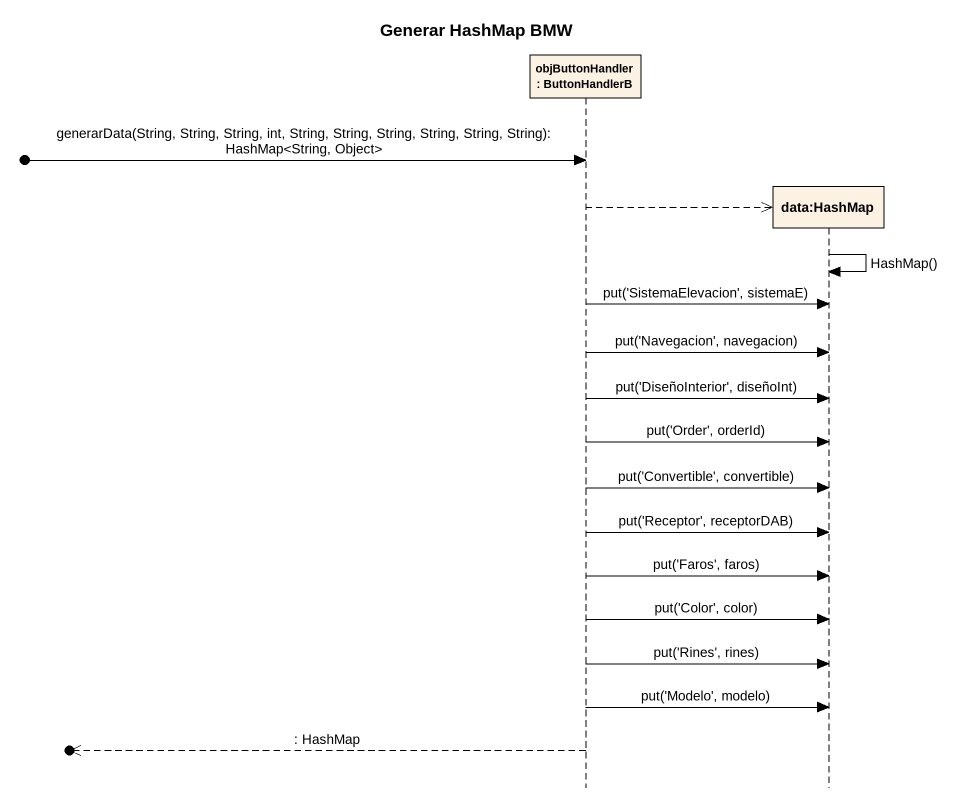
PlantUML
@startuml
title Generar HashMap BMW
hide footbox
participant "objButtonHandler : ButtonHandlerB" as objButtonHandler
participant "data:HashMap" as data_HashMap

[o-> objButtonHandler : generarData(String, String, String, int, String, String, String, String, String, String): HashMap<String, Object>
objButtonHandler -->> data_HashMap **
data_HashMap -> data_HashMap : HashMap()
objButtonHandler -> data_HashMap : put('SistemaElevacion', sistemaE)
objButtonHandler -> data_HashMap : put('Navegacion', navegacion)
objButtonHandler -> data_HashMap : put('DiseñoInterior', diseñoInt)
objButtonHandler -> data_HashMap : put('Order', orderId)
objButtonHandler -> data_HashMap : put('Convertible', convertible)
objButtonHandler -> data_HashMap : put('Receptor', receptorDAB)
objButtonHandler -> data_HashMap : put('Faros', faros)
objButtonHandler -> data_HashMap : put('Color', color)
objButtonHandler -> data_HashMap : put('Rines', rines)
objButtonHandler -> data_HashMap : put('Modelo', modelo)
[o<<-- objButtonHandler : : HashMap
@enduml
